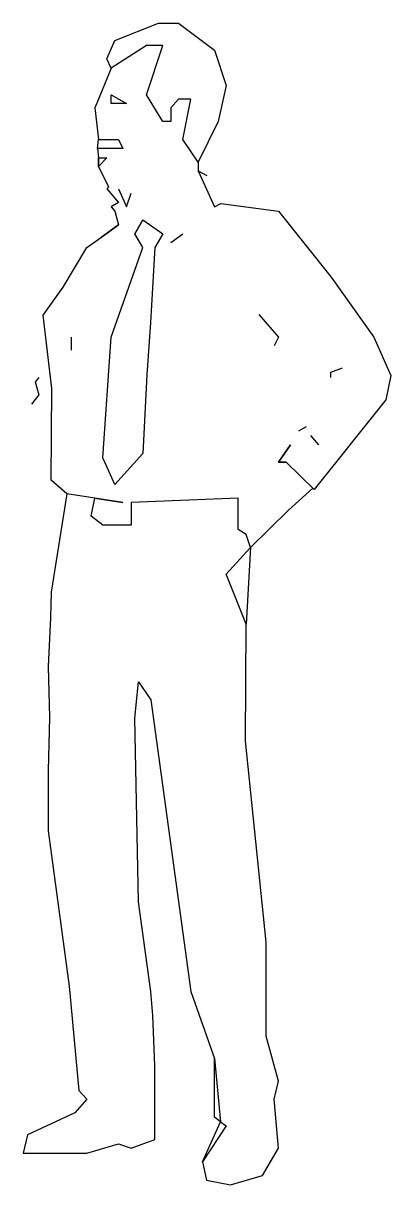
# Model space of a CAD drawing. Extents: x 1723 to 2313, y -1008 to 858.
import ezdxf

# ---------------------------------------------------------------- set-up
doc = ezdxf.new("R2010")
doc.units = 0
doc.header["$LTSCALE"] = 50
doc.layers.get('0').update_dxf_attribs({"linetype": 'CONTINUOUS'})

msp = doc.modelspace()

# ---------------------------------------------------------------- linework, layer by layer
at = {"color": 0, "linetype": 'CONTINUOUS'}
for points in [[(1869.897367, 829.534113), (1939.897367, 857.534113), (1971.897367, 857.534113), (2029.897367, 814.534113), (2048.897367, 757.534113), (2035.897367, 699.534113), (2003.897367, 634.534113), (2003.897367, 634.534113), (1978.897367, 670.534113), (1991.897367, 735.534113), (1971.897367, 735.534113), (1959.897367, 721.534113), (1959.897367, 699.534113), (1946.897367, 699.534113), (1920.897367, 742.534113), (1946.897367, 821.534113), (1920.897367, 821.534113), (1863.897367, 785.534113), (1856.897367, 800.534113)], [(1863.897367, 742.534113), (1888.897367, 728.534113), (1863.897367, 728.534113)], [(1901.897367, 519.534113), (1914.897367, 541.534113), (1946.897367, 519.534113), (1933.897367, 497.534113), (1926.965499, 376.711978), (1921.378987, 292.986901), (1914.897367, 166.534113), (1869.897367, 116.534113), (1850.897367, 159.534113), (1863.897367, 353.534113), (1914.897367, 497.534113), (1901.897367, 519.534113), (1914.897367, 541.534113)]]:
    msp.add_lwpolyline(points, close=True, dxfattribs=at)
for points in [[(1863.897367, 785.534113), (1843.584867, 735.534113), (1837.897367, 721.534113), (1843.897367, 670.534113), (1875.897367, 670.534113), (1882.897367, 656.534113), (1842.046303, 656.534113), (1843.897367, 670.534113)], [(1842.046303, 656.534113), (1843.897367, 641.534113), (1856.897367, 641.534113), (1843.897367, 627.534113), (1843.897367, 641.534113), (1843.897367, 627.534113), (1859.997367, 594.634113), (1856.897367, 591.534113), (1875.897367, 569.534113), (1863.897367, 562.534113), (1869.897367, 555.534113), (1875.897367, 533.534113), (1848.360177, 514.096096)], [(2003.897367, 634.534113), (2003.897367, 620.534113), (2017.746361, 613.187255)], [(2003.897367, 620.534113), (2029.897367, 562.534113), (2040.277212, 568.12326), (2132.897367, 555.534113), (2217.464286, 449.644959), (2285.897367, 353.534113), (2312.897367, 291.534113), (2304.897367, 252.534113), (2304.897367, 252.534113), (2189.897367, 108.534113), (2144.897367, 152.534113), (2132.897367, 152.534113), (2151.897367, 180.534113)], [(1875.897367, 591.534113), (1888.897367, 562.534113), (1895.897367, 584.534113)], [(1837.897367, 94.534113), (1792.897367, 101.534113), (1767.897367, 123.534113), (1768.680902, 270.66021), (1754.897367, 388.534113), (1786.897367, 433.534113), (1824.897367, 497.534113), (1848.360177, 514.096096), (1875.897367, 533.534113)], [(1959.897367, 505.534113), (1978.897367, 519.534113)], [(2100.897367, 389.534113), (2132.897367, 353.534113), (2125.897367, 339.534113)], [(1799.897367, 353.534113), (1799.897367, 332.534113)], [(2234.897367, 303.534113), (2215.897367, 296.534113), (2215.897367, 288.534113)], [(1747.897367, 288.534113), (1741.897367, 281.534113), (1747.897367, 260.534113), (1735.897367, 245.534113)], [(1747.897367, 288.534113), (1741.897367, 281.534113), (1747.897367, 260.534113), (1735.897367, 245.534113)], [(2176.897367, 209.534113), (2164.897367, 202.534113)], [(2183.897367, 195.534113), (2196.897367, 180.534113)], [(2151.897367, 180.534113), (2132.897367, 152.534113), (2144.897367, 152.534113), (2189.897367, 108.534113)], [(1882.897367, 87.534113), (1837.897367, 94.534113), (1792.897367, 101.534113), (1767.897367, -56.465887), (1767.897367, -56.465887), (1767.897367, -56.465887), (1766.818748, -97.354542), (1763.09439, -175.497932), (1764.956593, -257.362446), (1763.09439, -342.948085), (1763.09439, -398.764783), (1763.09439, -439.69704), (1796.613464, -689.011708), (1811.897367, -856.465887), (1824.897367, -870.465887), (1805.897367, -892.465887), (1729.780974, -928.052772), (1722.897367, -957.465887), (1824.897367, -957.465887), (1875.897367, -942.465887), (1895.897367, -949.465887), (1933.897367, -935.465887), (1934.414166, -894.601119), (1934.414166, -816.45773), (1930.689857, -736.453779), (1927.897367, -697.465887), (1907.897367, -553.465887), (1901.897367, -258.465887), (1907.897367, -200.465887), (1927.897367, -229.465887), (1991.897367, -697.465887), (2029.897367, -805.465887), (2039.773662, -906.743157), (2048.897367, -913.465887), (2010.897367, -971.465887), (2039.773662, -906.743157), (2029.897367, -899.465887), (2029.897367, -805.465887)], [(2187.57977, 110.800207), (2148.563935, 75.301707), (2087.897367, 15.534113), (2080.897367, 36.534113), (2067.897367, 44.534113), (2067.897367, 94.534113), (1895.897367, 87.534113), (1895.897367, 51.534113), (1850.897367, 51.534113), (1831.897367, 65.534113), (1837.897367, 94.534113), (1882.897367, 87.534113)], [(2087.897367, 15.534113), (2080.897367, 36.534113), (2067.897367, 44.534113), (2067.897367, 94.534113), (1895.897367, 87.534113), (1895.897367, 51.534113), (1850.897367, 51.534113), (1831.897367, 65.534113), (1837.897367, 94.534113)], [(2010.897367, -971.465887), (2016.897367, -1000.465887), (2055.455332, -1008.095108), (2106.897367, -993.465887), (2132.897367, -949.465887), (2125.897367, -870.465887), (2132.897367, -841.465887), (2112.897367, -769.465887), (2112.897367, -618.465887), (2079.663584, -294.944858), (2080.897367, -107.465887), (2048.897367, -27.465887), (2087.897367, 15.534113), (2080.897367, -107.465887)]]:
    msp.add_lwpolyline(points, dxfattribs=at)

doc.saveas('drawing.dxf')
